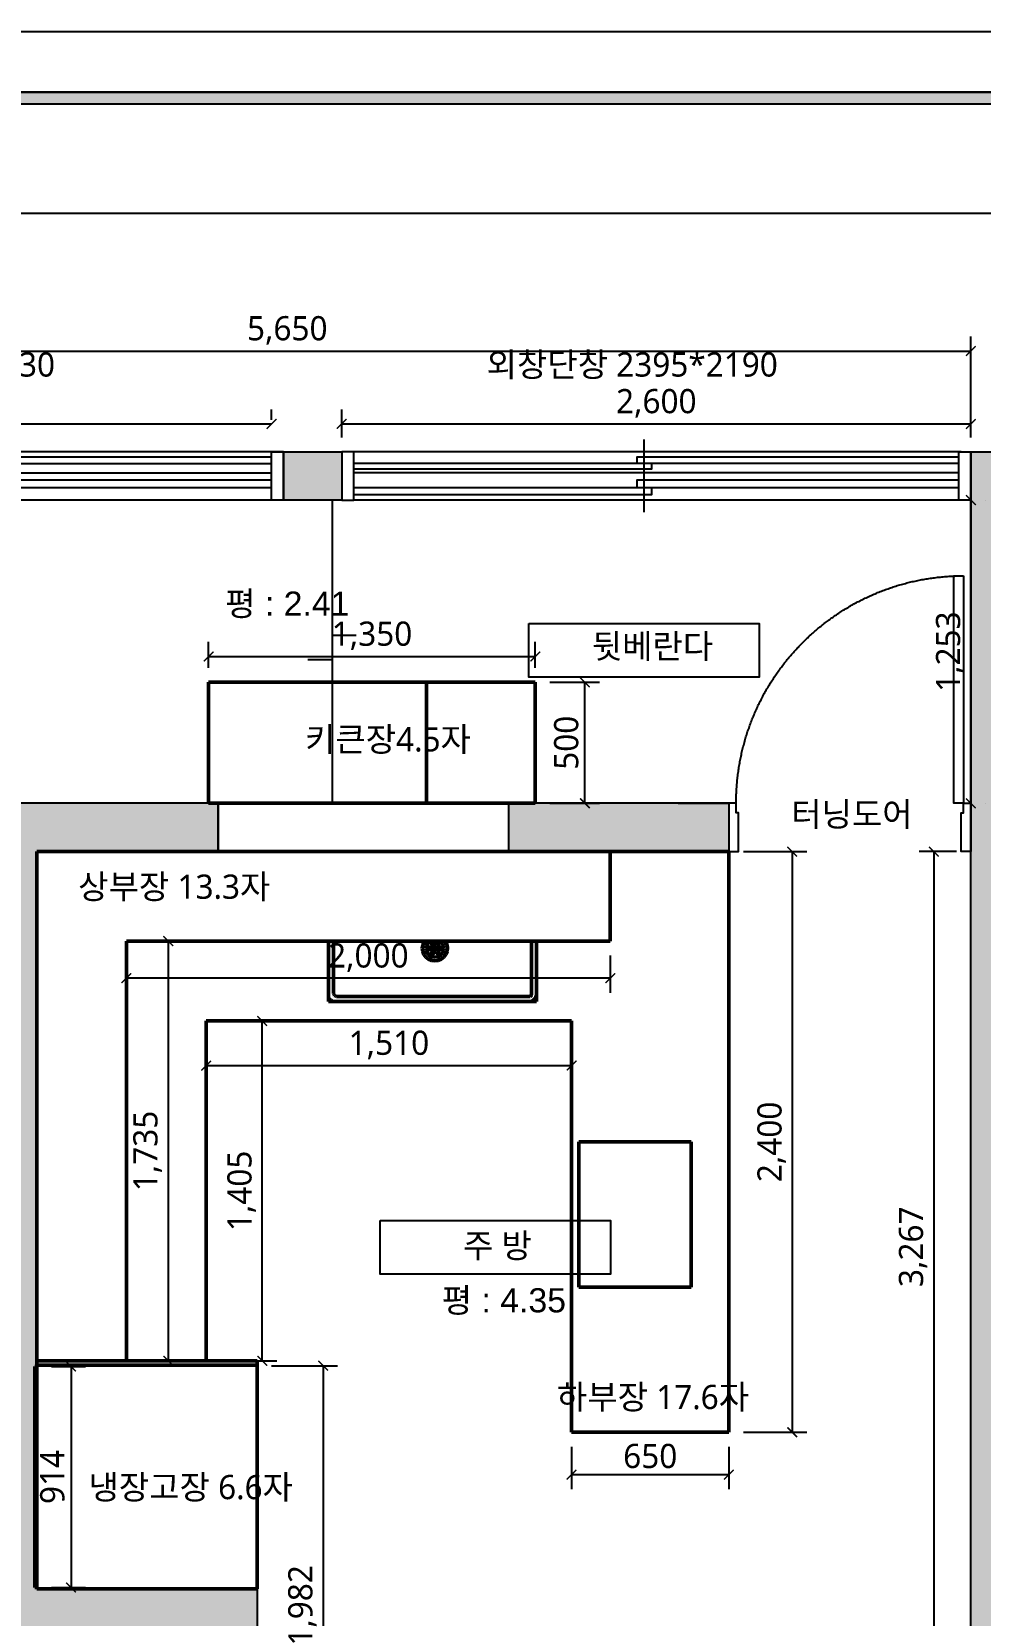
# Model space of a CAD drawing. Header units: millimetres. Extents: x 0 to 460473, y -68369 to 85219.
# Drawn here: x 223203 to 227123, y -33638 to -27091 of the extents above; entities that cross this region are included whole.
import ezdxf
from ezdxf.enums import TextEntityAlignment as Align

# ---------------------------------------------------------------- set-up
doc = ezdxf.new("R2010")
doc.units = ezdxf.units.MM
doc.header["$LTSCALE"] = 50
doc.linetypes.add('CENTER2', pattern=[28.575, 19.05, -3.175, 3.175, -3.175])
doc.linetypes.add('HIDDEN2', pattern=[0.1875, 0.125, -0.0625])
doc.layers.add('00', color=7, linetype='Continuous', lineweight=0)
for name, color, linetype in [('DIM', 7, 'Continuous'), ('FORM(YOURNAME)-11', 1, 'Continuous'), ('fur', 6, 'Continuous'), ('ha', 8, 'Continuous'), ('hid', 8, 'HIDDEN2'), ('text', 7, 'Continuous'), ('wall', 2, 'Continuous'), ('win', 4, 'Continuous')]:
    doc.layers.add(name, color=color, linetype=linetype)
doc.styles.add('N 맑은고딕', font='malgun.ttf')
doc.styles.add('NEW 맑은고딕', font='malgun.ttf')
doc.styles.get("Standard").update_dxf_attribs({"font": 'arial.ttf'})
doc.styles.add('맑은 고딕', font='malgun.ttf')
doc.dimstyles.new('DH IN40', dxfattribs={"dimscale": 40, "dimtxt": 2.5, "dimasz": 1, "dimexe": 1.5, "dimexo": 1.5, "dimtad": 1, "dimdec": 7, "dimlunit": 6, "dimtxsty": '맑은 고딕', "dimblk": 'ARCHTICK', "dimcen": 2.5, "dimclrd": 256, "dimclre": 256, "dimclrt": 256, "dimadec": 0, "dimazin": 0, "dimtfac": 1, "dimtdec": 7, "dimtix": 1, "dimtmove": 0, "dimatfit": 3, "dimldrblk": 'ARCHTICK', "dimfxl": 1, "dimtfillclr": 1, "dimlwd": -1, "dimlwe": -1, "dimarcsym": 0})

# ---------------------------------------------------------------- blocks, each defined once
blk = doc.blocks.new('FORM-PLAN')
at = {"layer": 'hid'}
h = blk.add_hatch(color=256, dxfattribs=at)
h.dxf.hatch_style = 1
h.paths.add_polyline_path([(-71444, 55115), (10556, 55115), (10556, 54915), (-71444, 54915)])
h.paths.add_polyline_path([(-71444, -2085), (10556, -2085), (10556, -2285), (-71444, -2285)])
at = {"layer": 'Defpoints', "color": 158}
blk.add_lwpolyline([(-69444, 53115), (-64, 53115), (-64, 1215), (-69444, 1215)], close=True, dxfattribs=at)
at = {"layer": 'FORM(YOURNAME)-11', "color": 250}
blk.add_lwpolyline([(-72444, -3285), (11556, -3285), (11556, 56115), (-72444, 56115)], close=True, dxfattribs=at)
at = {"layer": 'hid'}
blk.add_lwpolyline([(-71444, 55115), (10556, 55115), (10556, 54915), (-71444, 54915)], close=True, dxfattribs=at)
at = {"layer": 'hid', "color": 158}
blk.add_lwpolyline([(-71444, -2285), (10556, -2285), (10556, 55115), (-71444, 55115)], close=True, dxfattribs=at)
at = {"layer": '00', "style": 'NEW 맑은고딕'}
for tag, p in [('1', (9905, 18188)), ('2', (9905, 17544)), ('3', (9905, 16257)), ('4', (9905, 14326)), ('5', (9905, 12009)), ('6', (9905, 9757)), ('7', (9905, 7504)), ('8', (9905, 5252)), ('9', (9905, 2999)), ('10', (5655, 811)), ('11', (9905, 747)), ('12', (5655, -1441)), ('13', (9905, -1441))]:
    blk.add_attdef(tag, text='', height=520, dxfattribs=at).set_placement(p, align=Align.MIDDLE_RIGHT)
blk = doc.blocks.new('2600')
at = {"layer": 'win'}
for p, q in [((8549.2, -153771), (8549.2, -153471)), ((7239.2, -153521), (9759.2, -153521)), ((7249.2, -153608.5), (9749.2, -153608.5)), ((7249.2, -153608.5), (9749.2, -153608.5)), ((7249.2, -153721), (9749.2, -153721))]:
    blk.add_line(p, q, dxfattribs=at)
for points in [[(7199.2, -153721), (7249.2, -153721), (7249.2, -153521), (7199.2, -153521)], [(9799.2, -153721), (9749.2, -153721), (9749.2, -153521), (9799.2, -153521)]]:
    blk.add_lwpolyline(points, close=True, dxfattribs=at)
for points in [[(7249.2, -153543.5), (8579.2, -153543.5), (8579.2, -153568.5), (7249.2, -153568.5)], [(9749.2, -153568.5), (8519.2, -153568.5), (8519.2, -153593.5), (9749.2, -153593.5)], [(7249.2, -153638.5), (8579.2, -153638.5), (8579.2, -153668.5), (7249.2, -153668.5)], [(9749.2, -153668.5), (8519.2, -153668.5), (8519.2, -153698.5), (9749.2, -153698.5)]]:
    blk.add_lwpolyline(points, dxfattribs=at)
blk = doc.blocks.new('EWEDSF')
at = {"layer": 'ha', "transparency": 33554559}
h = blk.add_hatch(color=256, dxfattribs=at)
h.dxf.hatch_style = 1
h.paths.add_polyline_path([(221644, 39079.7), (221234, 39079.7), (221234, 28399.7), (221644, 28399.7), (221644, 28599.7), (221434, 28599.7), (221434, 29629.7), (222444, 29629.7), (222444, 29829.7), (221434, 29829.7), (221434, 34179.7), (222174, 34179.7), (222174, 34379.7), (221434, 34379.7), (221434, 36479.7), (222874, 36479.7), (222874, 34379.7), (222874, 34179.7), (224134, 34179.7), (224134, 34379.7), (223224, 34379.7), (223224, 37426.7), (223974, 37426.7), (223974, 37626.7), (222874, 37626.7), (222874, 36679.7), (222054, 36679.7), (222054, 37854.7), (221434, 37854.7), (221434, 38879.7), (221644, 38879.7)])
h.paths.add_polyline_path([(221434, 37754.7), (221954, 37754.7), (221954, 37454.7), (221954, 36679.7), (221434, 36679.7), (221434, 37454.7)], flags=16)
h.paths.add_polyline_path([(224484, 39079.2), (224244, 39079.2), (224244, 38879.7), (224484, 38879.7)])
h.paths.add_polyline_path([(226084, 37626.7), (225174, 37626.7), (225174, 37426.7), (226084, 37426.7)])
h = blk.add_hatch(color=256, dxfattribs=at)
h.dxf.hatch_style = 1
h.paths.add_polyline_path([(228854, 34359.7), (227259, 34359.7), (227259, 37049.7), (227259, 38269.7), (230434, 38269.7), (230434, 37049.7), (229959, 37049.7), (229959, 34359.7), (229784, 34359.7), (229784, 34159.7), (230134, 34159.7), (230134, 35199.7), (230184, 35199.7), (230184, 35399.7), (230134, 35399.7), (230134, 36849.7), (230634, 36849.7), (230634, 38469.7), (227259, 38469.7), (227259, 39079.7), (227084, 39079.7), (227084, 34159.7), (228854, 34159.7)])
blk.add_line((224444, 38879.7), (224444, 37626.7))
blk.add_lwpolyline([(224544, 38319.7), (224444, 38319.7), (224444, 38219.7), (224344, 38219.7)])
at = {"layer": 'hid', "linetype": 'ByBlock'}
blk.add_line((225874, 37626.7), (226084, 37626.7), dxfattribs=at)
at = {"layer": 'wall', "color": 2}
for p, q in [((224244, 39079.7), (221234, 39079.7)), ((227084, 34159.7), (227084, 39079.7)), ((227084, 39079.7), (227259, 39079.7)), ((224444, 38879.7), (221434, 38879.7)), ((226084, 37626.7), (222874, 37626.7)), ((223974, 37426.7), (223974, 37626.7)), ((225174, 37426.7), (225174, 37626.7)), ((226084, 37626.7), (226084, 37426.7)), ((226084, 37426.7), (223224, 37426.7)), ((223224, 34379.7), (223224, 37426.7)), ((224134, 34379.7), (223224, 34379.7)), ((224134, 34379.7), (224134, 34179.7))]:
    blk.add_line(p, q, dxfattribs=at)
blk.add_lwpolyline([(224244, 39079.2), (224484, 39079.2), (224484, 38879.7), (224244, 38879.7)], close=True, dxfattribs=at)
at = {"layer": 'win'}
blk.add_lwpolyline([(225174, 37626.7), (223974, 37626.7), (223974, 37426.7), (225174, 37426.7)], close=True, dxfattribs=at)
at = {"layer": 'fur', "xscale": -1}
for p in [(231443.2, 192600.2), (234283.2, 192600.7)]:
    blk.add_blockref('2600', p, dxfattribs=at)
blk = doc.blocks.new('*U58')
at = {"layer": 'win', "linetype": 'Continuous', "transparency": 33554687}
for points in [[(30, 1140), (30, 200), (70, 200), (70, 1140)], [(0, 200), (0, 0), (40, 0), (40, 160), (30, 160), (30, 200)], [(1000, 200), (1000, 0), (960, 0), (960, 160), (970, 160), (970, 200)]]:
    blk.add_lwpolyline(points, close=True, dxfattribs=at)
at = {"layer": 'win', "linetype": 'CENTER2', "ltscale": 20, "transparency": 33554687}
blk.add_arc((30, 200), 940, 0, 90, dxfattribs=at)
blk = doc.blocks.new('_ArchTick')
at = {"color": 0, "linetype": 'ByBlock', "const_width": 0.15}
blk.add_lwpolyline([(-0.5, -0.5), (0.5, 0.5)], dxfattribs=at)
blk = doc.blocks.new('*D361')
at = {"layer": 'Defpoints', "color": 0, "transparency": 16777216}
for p in [(227084, -28411.4), (221434, -28818.5), (227084, -28818.5)]:
    blk.add_point(p, dxfattribs=at)
at = {"layer": 'DIM', "transparency": 16777216}
for p, q in [((221434, -28758.5), (221434, -28351.4)), ((221434, -28411.4), (227084, -28411.4)), ((227084, -28758.5), (227084, -28351.4))]:
    blk.add_line(p, q, dxfattribs=at)
at = {"layer": 'DIM', "transparency": 16777216, "xscale": 40, "yscale": 40, "zscale": 40, "rotation": 180}
blk.add_blockref('_ArchTick', (221434, -28411.4), dxfattribs=at)
at = {"layer": 'DIM', "transparency": 16777216, "xscale": 40, "yscale": 40, "zscale": 40}
blk.add_blockref('_ArchTick', (227084, -28411.4), dxfattribs=at)
at = {"layer": 'DIM', "transparency": 16777216, "insert": (224259, -28326.3), "char_height": 100, "attachment_point": 5, "style": '맑은 고딕'}
blk.add_mtext('5,650', dxfattribs=at)
blk = doc.blocks.new('*D377')
at = {"layer": 'Defpoints', "color": 0, "transparency": 16777216}
for p in [(224194, -28712.6), (221644, -28756.5), (224194, -28756.5)]:
    blk.add_point(p, dxfattribs=at)
at = {"layer": 'DIM', "transparency": 16777216}
for p, q in [((221644, -28696.5), (221644, -28652.6)), ((224194, -28696.5), (224194, -28652.6)), ((221644, -28712.6), (224194, -28712.6))]:
    blk.add_line(p, q, dxfattribs=at)
at = {"layer": 'DIM', "transparency": 16777216, "xscale": 40, "yscale": 40, "zscale": 40, "rotation": 180}
blk.add_blockref('_ArchTick', (221644, -28712.6), dxfattribs=at)
at = {"layer": 'DIM', "transparency": 16777216, "xscale": 40, "yscale": 40, "zscale": 40}
blk.add_blockref('_ArchTick', (224194, -28712.6), dxfattribs=at)
at = {"layer": 'DIM', "transparency": 16777216, "insert": (222919, -28627.6), "char_height": 100, "attachment_point": 5, "style": '맑은 고딕'}
blk.add_mtext('2,550', dxfattribs=at)
blk = doc.blocks.new('*D378')
at = {"layer": 'Defpoints', "color": 0, "transparency": 16777216}
for p in [(227084, -28712.6), (224484, -28828.3), (227084, -28828.3)]:
    blk.add_point(p, dxfattribs=at)
at = {"layer": 'DIM', "transparency": 16777216}
for p, q in [((224484, -28768.3), (224484, -28652.6)), ((227084, -28768.3), (227084, -28652.6)), ((224484, -28712.6), (227084, -28712.6))]:
    blk.add_line(p, q, dxfattribs=at)
at = {"layer": 'DIM', "transparency": 16777216, "xscale": 40, "yscale": 40, "zscale": 40, "rotation": 180}
blk.add_blockref('_ArchTick', (224484, -28712.6), dxfattribs=at)
at = {"layer": 'DIM', "transparency": 16777216, "xscale": 40, "yscale": 40, "zscale": 40}
blk.add_blockref('_ArchTick', (227084, -28712.6), dxfattribs=at)
at = {"layer": 'DIM', "transparency": 16777216, "insert": (225784, -28627.6), "char_height": 100, "attachment_point": 5, "style": '맑은 고딕'}
blk.add_mtext('2,600', dxfattribs=at)
blk = doc.blocks.new('*D411')
at = {"layer": 'Defpoints', "color": 0, "transparency": 16777216}
for p in [(227084, -29027.8), (227084, -30280.8), (227084, -30280.8)]:
    blk.add_point(p, dxfattribs=at)
at = {"layer": 'DIM', "transparency": 16777216}
for p, q in [((227084, -29027.8), (227084, -30280.8)), ((227144, -29027.8), (227144, -29027.8)), ((227144, -30280.8), (227144, -30280.8))]:
    blk.add_line(p, q, dxfattribs=at)
at = {"layer": 'DIM', "transparency": 16777216, "xscale": 40, "yscale": 40, "zscale": 40}
for p, rotation in [((227084, -29027.8), 90), ((227084, -30280.8), 270)]:
    blk.add_blockref('_ArchTick', p, dxfattribs=dict(at, rotation=rotation))
at = {"layer": 'DIM', "transparency": 16777216, "insert": (226998.7, -29654.3), "char_height": 100, "attachment_point": 5, "rotation": 90, "style": '맑은 고딕'}
blk.add_mtext('1,253', dxfattribs=at)
blk = doc.blocks.new('*D424')
at = {"layer": 'Defpoints', "color": 0, "transparency": 16777216}
for p in [(225284, -29674.2), (223934, -29780.8), (225284, -29780.8)]:
    blk.add_point(p, dxfattribs=at)
at = {"layer": 'DIM', "transparency": 16777216}
for p, q in [((223934, -29720.8), (223934, -29614.2)), ((225284, -29720.8), (225284, -29614.2)), ((223934, -29674.2), (225284, -29674.2))]:
    blk.add_line(p, q, dxfattribs=at)
at = {"layer": 'DIM', "transparency": 16777216, "xscale": 40, "yscale": 40, "zscale": 40, "rotation": 180}
blk.add_blockref('_ArchTick', (223934, -29674.2), dxfattribs=at)
at = {"layer": 'DIM', "transparency": 16777216, "xscale": 40, "yscale": 40, "zscale": 40}
blk.add_blockref('_ArchTick', (225284, -29674.2), dxfattribs=at)
at = {"layer": 'DIM', "transparency": 16777216, "insert": (224609, -29588.8), "char_height": 100, "attachment_point": 5, "style": '맑은 고딕'}
blk.add_mtext('1,350', dxfattribs=at)
blk = doc.blocks.new('*D425')
at = {"layer": 'Defpoints', "color": 0, "transparency": 16777216}
for p in [(225284, -29780.8), (225488.9, -29780.8), (225284, -30280.8)]:
    blk.add_point(p, dxfattribs=at)
at = {"layer": 'DIM', "transparency": 16777216}
for p, q in [((225344, -29780.8), (225548.9, -29780.8)), ((225488.9, -30280.8), (225488.9, -29780.8)), ((225344, -30280.8), (225548.9, -30280.8))]:
    blk.add_line(p, q, dxfattribs=at)
at = {"layer": 'DIM', "transparency": 16777216, "xscale": 40, "yscale": 40, "zscale": 40}
for p, rotation in [((225488.9, -29780.8), 90), ((225488.9, -30280.8), 270)]:
    blk.add_blockref('_ArchTick', p, dxfattribs=dict(at, rotation=rotation))
at = {"layer": 'DIM', "transparency": 16777216, "insert": (225412.2, -30030.8), "char_height": 100, "attachment_point": 5, "rotation": 90, "style": '맑은 고딕'}
blk.add_mtext('500', dxfattribs=at)
blk = doc.blocks.new('*D427')
at = {"layer": 'Defpoints', "color": 0, "transparency": 16777216}
for p in [(223594, -30850.8), (225594, -30850.8), (223594, -31004)]:
    blk.add_point(p, dxfattribs=at)
at = {"layer": 'DIM', "transparency": 16777216}
for p, q in [((223594, -30910.8), (223594, -31064)), ((225594, -30910.8), (225594, -31064)), ((225594, -31004), (223594, -31004))]:
    blk.add_line(p, q, dxfattribs=at)
at = {"layer": 'DIM', "transparency": 16777216, "xscale": 40, "yscale": 40, "zscale": 40, "rotation": 180}
blk.add_blockref('_ArchTick', (223594, -31004), dxfattribs=at)
at = {"layer": 'DIM', "transparency": 16777216, "xscale": 40, "yscale": 40, "zscale": 40}
blk.add_blockref('_ArchTick', (225594, -31004), dxfattribs=at)
at = {"layer": 'DIM', "transparency": 16777216, "insert": (224594, -30919), "char_height": 100, "attachment_point": 5, "style": '맑은 고딕'}
blk.add_mtext('2,000', dxfattribs=at)
blk = doc.blocks.new('*D428')
at = {"layer": 'Defpoints', "color": 0, "transparency": 16777216}
for p in [(223594, -30850.8), (223594, -32585.8), (223766.9, -32585.8)]:
    blk.add_point(p, dxfattribs=at)
at = {"layer": 'DIM', "transparency": 16777216}
for p, q in [((223654, -30850.8), (223826.9, -30850.8)), ((223766.9, -30850.8), (223766.9, -32585.8)), ((223654, -32585.8), (223826.9, -32585.8))]:
    blk.add_line(p, q, dxfattribs=at)
at = {"layer": 'DIM', "transparency": 16777216, "xscale": 40, "yscale": 40, "zscale": 40}
for p, rotation in [((223766.9, -30850.8), 90), ((223766.9, -32585.8), 270)]:
    blk.add_blockref('_ArchTick', p, dxfattribs=dict(at, rotation=rotation))
at = {"layer": 'DIM', "transparency": 16777216, "insert": (223681.6, -31718.3), "char_height": 100, "attachment_point": 5, "rotation": 90, "style": '맑은 고딕'}
blk.add_mtext('1,735', dxfattribs=at)
blk = doc.blocks.new('*D429')
at = {"layer": 'Defpoints', "color": 0, "transparency": 16777216}
for p in [(226084, -30480.8), (226084, -32880.8), (226345.7, -32880.8)]:
    blk.add_point(p, dxfattribs=at)
at = {"layer": 'DIM', "transparency": 16777216}
for p, q in [((226144, -30480.8), (226405.7, -30480.8)), ((226345.7, -30480.8), (226345.7, -32880.8)), ((226144, -32880.8), (226405.7, -32880.8))]:
    blk.add_line(p, q, dxfattribs=at)
at = {"layer": 'DIM', "transparency": 16777216, "xscale": 40, "yscale": 40, "zscale": 40}
for p, rotation in [((226345.7, -30480.8), 90), ((226345.7, -32880.8), 270)]:
    blk.add_blockref('_ArchTick', p, dxfattribs=dict(at, rotation=rotation))
at = {"layer": 'DIM', "transparency": 16777216, "insert": (226260.7, -31680.8), "char_height": 100, "attachment_point": 5, "rotation": 90, "style": '맑은 고딕'}
blk.add_mtext('2,400', dxfattribs=at)
blk = doc.blocks.new('*D430')
at = {"layer": 'Defpoints', "color": 0, "transparency": 16777216}
for p in [(223924, -31180.8), (225434, -31180.8), (225434, -31365.2)]:
    blk.add_point(p, dxfattribs=at)
at = {"layer": 'DIM', "transparency": 16777216}
for p, q in [((223924, -31240.8), (223924, -31425.2)), ((225434, -31240.8), (225434, -31425.2)), ((223924, -31365.2), (225434, -31365.2))]:
    blk.add_line(p, q, dxfattribs=at)
at = {"layer": 'DIM', "transparency": 16777216, "xscale": 40, "yscale": 40, "zscale": 40, "rotation": 180}
blk.add_blockref('_ArchTick', (223924, -31365.2), dxfattribs=at)
at = {"layer": 'DIM', "transparency": 16777216, "xscale": 40, "yscale": 40, "zscale": 40}
blk.add_blockref('_ArchTick', (225434, -31365.2), dxfattribs=at)
at = {"layer": 'DIM', "transparency": 16777216, "insert": (224679, -31279.9), "char_height": 100, "attachment_point": 5, "style": '맑은 고딕'}
blk.add_mtext('1,510', dxfattribs=at)
blk = doc.blocks.new('*D431')
at = {"layer": 'Defpoints', "color": 0, "transparency": 16777216}
for p in [(223924, -31180.8), (224155.6, -31180.8), (223924, -32585.8)]:
    blk.add_point(p, dxfattribs=at)
at = {"layer": 'DIM', "transparency": 16777216}
for p, q in [((223984, -31180.8), (224215.6, -31180.8)), ((224155.6, -32585.8), (224155.6, -31180.8)), ((223984, -32585.8), (224215.6, -32585.8))]:
    blk.add_line(p, q, dxfattribs=at)
at = {"layer": 'DIM', "transparency": 16777216, "xscale": 40, "yscale": 40, "zscale": 40}
for p, rotation in [((224155.6, -31180.8), 90), ((224155.6, -32585.8), 270)]:
    blk.add_blockref('_ArchTick', p, dxfattribs=dict(at, rotation=rotation))
at = {"layer": 'DIM', "transparency": 16777216, "insert": (224070.3, -31883.3), "char_height": 100, "attachment_point": 5, "rotation": 90, "style": '맑은 고딕'}
blk.add_mtext('1,405', dxfattribs=at)
blk = doc.blocks.new('*D433')
at = {"layer": 'Defpoints', "color": 0, "transparency": 16777216}
for p in [(224134, -32605.8), (224134, -34587.8), (224407.1, -34587.8)]:
    blk.add_point(p, dxfattribs=at)
at = {"layer": 'DIM', "transparency": 16777216}
for p, q in [((224194, -32605.8), (224467.1, -32605.8)), ((224407.1, -32605.8), (224407.1, -34587.8)), ((224194, -34587.8), (224467.1, -34587.8))]:
    blk.add_line(p, q, dxfattribs=at)
at = {"layer": 'DIM', "transparency": 16777216, "xscale": 40, "yscale": 40, "zscale": 40}
for p, rotation in [((224407.1, -32605.8), 90), ((224407.1, -34587.8), 270)]:
    blk.add_blockref('_ArchTick', p, dxfattribs=dict(at, rotation=rotation))
at = {"layer": 'DIM', "transparency": 16777216, "insert": (224321.8, -33596.8), "char_height": 100, "attachment_point": 5, "rotation": 90, "style": '맑은 고딕'}
blk.add_mtext('1,982', dxfattribs=at)
blk = doc.blocks.new('*D468')
at = {"layer": 'Defpoints', "color": 0, "transparency": 16777216}
for p in [(227084, -30480.8), (226930.5, -33747.8), (227084, -33747.8)]:
    blk.add_point(p, dxfattribs=at)
at = {"layer": 'DIM', "transparency": 16777216}
for p, q in [((227024, -30480.8), (226870.5, -30480.8)), ((226930.5, -30480.8), (226930.5, -33747.8)), ((227024, -33747.8), (226870.5, -33747.8))]:
    blk.add_line(p, q, dxfattribs=at)
at = {"layer": 'DIM', "transparency": 16777216, "xscale": 40, "yscale": 40, "zscale": 40}
for p, rotation in [((226930.5, -30480.8), 90), ((226930.5, -33747.8), 270)]:
    blk.add_blockref('_ArchTick', p, dxfattribs=dict(at, rotation=rotation))
at = {"layer": 'DIM', "transparency": 16777216, "insert": (226845.4, -32114.3), "char_height": 100, "attachment_point": 5, "rotation": 90, "style": '맑은 고딕'}
blk.add_mtext('3,267', dxfattribs=at)
blk = doc.blocks.new('*D475')
at = {"layer": 'Defpoints', "color": 0, "transparency": 16777216}
for p in [(223224, -32608.8), (223224, -33522.8), (223365.3, -33522.8)]:
    blk.add_point(p, dxfattribs=at)
at = {"layer": 'DIM', "transparency": 16777216}
for p, q in [((223284, -32608.8), (223425.3, -32608.8)), ((223365.3, -32608.8), (223365.3, -33522.8)), ((223284, -33522.8), (223425.3, -33522.8))]:
    blk.add_line(p, q, dxfattribs=at)
at = {"layer": 'DIM', "transparency": 16777216, "xscale": 40, "yscale": 40, "zscale": 40}
for p, rotation in [((223365.3, -32608.8), 90), ((223365.3, -33522.8), 270)]:
    blk.add_blockref('_ArchTick', p, dxfattribs=dict(at, rotation=rotation))
at = {"layer": 'DIM', "transparency": 16777216, "insert": (223288.3, -33065.8), "char_height": 100, "attachment_point": 5, "rotation": 90, "style": '맑은 고딕'}
blk.add_mtext('914', dxfattribs=at)
blk = doc.blocks.new('*D507')
at = {"layer": 'Defpoints', "color": 0, "transparency": 16777216}
for p in [(225434, -32880.8), (226084, -32880.8), (226084, -33056.3)]:
    blk.add_point(p, dxfattribs=at)
at = {"layer": 'DIM', "transparency": 16777216}
for p, q in [((225434, -32940.8), (225434, -33116.3)), ((226084, -32940.8), (226084, -33116.3)), ((225434, -33056.3), (226084, -33056.3))]:
    blk.add_line(p, q, dxfattribs=at)
at = {"layer": 'DIM', "transparency": 16777216, "xscale": 40, "yscale": 40, "zscale": 40, "rotation": 180}
blk.add_blockref('_ArchTick', (225434, -33056.3), dxfattribs=at)
at = {"layer": 'DIM', "transparency": 16777216, "xscale": 40, "yscale": 40, "zscale": 40}
blk.add_blockref('_ArchTick', (226084, -33056.3), dxfattribs=at)
at = {"layer": 'DIM', "transparency": 16777216, "insert": (225759, -32979.7), "char_height": 100, "attachment_point": 5, "style": '맑은 고딕'}
blk.add_mtext('650', dxfattribs=at)

msp = doc.modelspace()

# ---------------------------------------------------------------- linework, layer by layer
at = {"layer": 'fur', "color": 40, "lineweight": 50, "true_color": 0xf8d731}
for p, q in [((223933.99868442, -30280.76328172), (223933.99868442, -29780.76328172)), ((224833.99868442, -29780.76328172), (223933.99868442, -29780.76328172)), ((224833.99868442, -29780.76328172), (225283.99868442, -29780.76328172)), ((224833.99868442, -29780.76328172), (224833.99868442, -30280.76328172)), ((225283.99868442, -29780.76328172), (225283.99868442, -30280.76328172)), ((224833.99868442, -30280.76328172), (223933.99868442, -30280.76328172)), ((225283.99868442, -30280.76328172), (224833.99868442, -30280.76328172)), ((223223.99868442, -32585.76328172), (223223.99868442, -30480.76328172)), ((225593.99868442, -30480.76328172), (223223.99868442, -30480.76328172)), ((225593.99868442, -30480.76328172), (226083.99868442, -30480.76328172)), ((225593.99868442, -30480.76328172), (225593.99868442, -30850.76328172)), ((226083.99868442, -30480.76328172), (226083.99868442, -32880.76328172)), ((224428.65934544, -30850.76328172), (223593.99868442, -30850.76328172)), ((223593.99868442, -32585.76328172), (223593.99868442, -30850.76328172)), ((224428.65934544, -31075.30787135), (224428.65934544, -30850.76328172)), ((224449.38223701, -30850.76328172), (224428.65934544, -30850.76328172)), ((224449.38223701, -30850.76328172), (224449.38223701, -31062.67889268)), ((224826.71212565, -30850.76328172), (224449.38223701, -30850.76328172)), ((224816.69890709, -30880.54611995), (224818.48683863, -30867.11916304)), ((224818.48683863, -30893.97307685), (224816.69890709, -30880.54611995)), ((224818.48683863, -30867.11916304), (224823.72878865, -30854.60723106)), ((224823.72878865, -30906.48500883), (224818.48683863, -30893.97307685)), ((224823.72878865, -30854.60723106), (224826.71212565, -30850.76328172)), ((224847.89365552, -30850.76328172), (224826.71212565, -30850.76328172)), ((224833.38767333, -30870.98853949), (224832.11498737, -30880.54611995)), ((224832.11498737, -30880.54611995), (224833.38767333, -30890.1037004)), ((224833.88625233, -30876.09945328), (224833.29413487, -30880.54611995)), ((224833.29413487, -30880.54611995), (224833.88625233, -30884.99278661)), ((224837.11899975, -30862.08229235), (224833.38767333, -30870.98853949)), ((224833.38767333, -30890.1037004), (224837.11899975, -30899.00994754)), ((224833.88625233, -30876.09945328), (224834.1810392, -30876.09945328)), ((224833.88625233, -30884.99278661), (224834.1810392, -30884.99278661)), ((224834.8616077, -30870.98853949), (224834.1810392, -30876.09945328)), ((224834.1810392, -30876.09945328), (224856.44234586, -30876.09945328)), ((224834.1810392, -30884.99278661), (224856.39006548, -30884.99278661)), ((224834.1810392, -30884.99278661), (224834.8616077, -30890.1037004)), ((224838.59293412, -30862.08229235), (224834.8616077, -30870.98853949)), ((224834.8616077, -30890.1037004), (224838.59293412, -30899.00994754)), ((224843.0546829, -30854.43432455), (224837.11899975, -30862.08229235)), ((224837.11899975, -30899.00994754), (224843.0546829, -30906.65791534)), ((224844.52861728, -30854.43432455), (224838.59293412, -30862.08229235)), ((224838.59293412, -30899.00994754), (224844.52861728, -30906.65791534)), ((224847.89365552, -30850.76328172), (224843.0546829, -30854.43432455)), ((224848.4609064, -30851.45112896), (224844.52861728, -30854.43432455)), ((224849.07280302, -30850.76328172), (224847.89365552, -30850.76328172)), ((224849.07280302, -30850.76328172), (224848.37040471, -30851.29614985)), ((224848.4609064, -30851.45112896), (224848.37040471, -30851.29614985)), ((224859.62231128, -30870.56441255), (224848.4609064, -30851.45112896)), ((224859.64845147, -30890.48306373), (224848.4609064, -30909.64111093)), ((224858.44594355, -30850.76328172), (224849.07280302, -30850.76328172)), ((224856.16043934, -30914.24275671), (224867.4384861, -30894.9297304)), ((224856.98289532, -30885.13693113), (224856.39006548, -30884.99278661)), ((224856.44234586, -30876.09945328), (224857.02617227, -30875.93671097)), ((224856.45522622, -30914.24275671), (224867.73327298, -30894.9297304)), ((224857.5483741, -30885.36440733), (224856.98289532, -30885.13693113)), ((224857.02617227, -30875.93671097), (224857.58089741, -30875.69407446)), ((224858.07458823, -30885.67042271), (224857.5483741, -30885.36440733)), ((224857.58089741, -30875.69407446), (224858.09539964, -30875.37640836)), ((224858.55045133, -30886.04853009), (224858.07458823, -30885.67042271)), ((224858.09539964, -30875.37640836), (224858.55936372, -30874.99008152)), ((224867.4384861, -30866.16250949), (224858.44594355, -30850.76328172)), ((224858.74073042, -30850.76328172), (224858.44594355, -30850.76328172)), ((224858.96593785, -30886.49076343), (224858.55045133, -30886.04853009)), ((224858.55936372, -30874.99008152), (224858.96348769, -30874.54283938)), ((224867.73327298, -30866.16250949), (224858.74073042, -30850.76328172)), ((224882.84323989, -30850.76328172), (224858.74073042, -30850.76328172)), ((224858.96348769, -30874.54283938), (224859.29966928, -30874.04364869)), ((224859.31229426, -30886.98780571), (224858.96593785, -30886.49076343)), ((224859.29966928, -30874.04364869), (224859.56116841, -30873.50251766)), ((224859.58222346, -30887.52918515), (224859.31229426, -30886.98780571)), ((224859.56116841, -30873.50251766), (224859.7427423, -30872.93029541)), ((224859.77003853, -30888.10349587), (224859.58222346, -30887.52918515)), ((224859.77992535, -30871.14353451), (224859.62231128, -30870.56441255)), ((224859.64845147, -30890.48306373), (224859.81034182, -30889.90108887)), ((224859.7427423, -30872.93029541), (224859.8407506, -30872.33845437)), ((224859.87178257, -30888.69863823), (224859.77003853, -30888.10349587)), ((224859.85322834, -30871.73886033), (224859.77992535, -30871.14353451)), ((224859.81034182, -30889.90108887), (224859.88531202, -30889.30207365)), ((224859.8407506, -30872.33845437), (224859.85322834, -30871.73886033)), ((224859.88531202, -30889.30207365), (224859.87178257, -30888.69863823)), ((224863.15121692, -30880.35133416), (224863.45753896, -30878.44049726)), ((224863.35555599, -30882.2754454), (224863.15121692, -30880.35133416)), ((224864.0566308, -30884.08170596), (224863.35555599, -30882.2754454)), ((224863.45753896, -30878.44049726), (224864.25364677, -30876.67315506)), ((224865.20666425, -30885.64702218), (224864.0566308, -30884.08170596)), ((224864.25364677, -30876.67315506), (224865.48528692, -30875.16974902)), ((224866.72728348, -30886.86472034), (224865.20666425, -30885.64702218)), ((224865.45083457, -30880.41366561), (224865.65913355, -30879.11429652)), ((224865.58978513, -30881.72206125), (224865.45083457, -30880.41366561)), ((224865.48528692, -30875.16974902), (224867.06852516, -30874.03273377)), ((224866.066516, -30882.95031843), (224865.58978513, -30881.72206125)), ((224865.65913355, -30879.11429652), (224866.20048686, -30877.91250382)), ((224866.84853875, -30884.01473346), (224866.066516, -30882.95031843)), ((224866.20048686, -30877.91250382), (224867.03800216, -30876.89018771)), ((224868.51486079, -30887.65181632), (224866.72728348, -30886.86472034)), ((224867.88255982, -30884.84276821), (224866.84853875, -30884.01473346)), ((224867.03800216, -30876.89018771), (224868.11460417, -30876.11701735)), ((224867.06852516, -30874.03273377), (224868.89546643, -30873.33959503)), ((224867.4384861, -30866.16250949), (224867.8616612, -30866.59493217)), ((224867.4384861, -30866.16250949), (224867.73327298, -30866.16250949)), ((224867.8616612, -30894.49730772), (224867.4384861, -30894.9297304)), ((224867.4384861, -30894.9297304), (224867.73327298, -30894.9297304)), ((224867.73327298, -30866.16250949), (224868.15644808, -30866.59493217)), ((224868.15644808, -30894.49730772), (224867.73327298, -30894.9297304)), ((224867.8616612, -30866.59493217), (224868.34388954, -30866.96198257)), ((224868.34388954, -30894.13025732), (224867.8616612, -30894.49730772)), ((224869.09811239, -30885.37799348), (224867.88255982, -30884.84276821)), ((224868.11460417, -30876.11701735), (224869.35692423, -30875.645683)), ((224868.15644808, -30866.59493217), (224868.63867641, -30866.96198257)), ((224868.63867641, -30894.13025732), (224868.15644808, -30894.49730772)), ((224868.34388954, -30866.96198257), (224868.87493833, -30867.25587194)), ((224868.87493833, -30893.83636795), (224868.34388954, -30894.13025732)), ((224870.44757574, -30887.95467084), (224868.51486079, -30887.65181632)), ((224868.63867641, -30866.96198257), (224869.1697252, -30867.25587194)), ((224869.1697252, -30893.83636795), (224868.63867641, -30894.13025732)), ((224868.87493833, -30867.25587194), (224869.44353882, -30867.47036401)), ((224869.44353882, -30893.62187588), (224868.87493833, -30893.83636795)), ((224868.89546643, -30873.33959503), (224870.84160769, -30873.13756905)), ((224870.41235856, -30885.58393456), (224869.09811239, -30885.37799348)), ((224869.1697252, -30867.25587194), (224869.73832569, -30867.47036401)), ((224869.73832569, -30893.62187588), (224869.1697252, -30893.83636795)), ((224869.35692423, -30875.645683), (224870.68030029, -30875.50830533)), ((224869.44353882, -30867.47036401), (224870.03762541, -30867.6009073)), ((224870.03762541, -30893.49133259), (224869.44353882, -30893.62187588)), ((224869.73832569, -30867.47036401), (224870.33241229, -30867.6009073)), ((224870.33241229, -30893.49133259), (224869.73832569, -30893.62187588)), ((224870.03762541, -30867.6009073), (224870.33241229, -30867.6009073)), ((224870.33241229, -30893.49133259), (224870.03762541, -30893.49133259)), ((224870.33241229, -30867.6009073), (224870.64459172, -30867.64473172)), ((224870.64459172, -30893.44750817), (224870.33241229, -30893.49133259)), ((224871.73573462, -30885.44655689), (224870.41235856, -30885.58393456)), ((224872.39371701, -30887.75264486), (224870.44757574, -30887.95467084)), ((224870.64459172, -30867.64473172), (224871.25155802, -30867.6009073)), ((224870.64459172, -30893.44750817), (224871.25155802, -30893.49133259)), ((224870.68030029, -30875.50830533), (224871.99454646, -30875.71424641)), ((224870.84160769, -30873.13756905), (224872.77432265, -30873.44042357)), ((224871.25155802, -30867.6009073), (224871.84564462, -30867.47036401)), ((224871.84564462, -30893.62187588), (224871.25155802, -30893.49133259)), ((224872.97805468, -30884.97522254), (224871.73573462, -30885.44655689)), ((224871.84564462, -30867.47036401), (224872.41424511, -30867.25587194)), ((224872.41424511, -30893.83636795), (224871.84564462, -30893.62187588)), ((224871.99454646, -30875.71424641), (224873.21009903, -30876.24947168)), ((224874.22065827, -30887.05950612), (224872.39371701, -30887.75264486)), ((224872.41424511, -30867.25587194), (224872.9452939, -30866.96198257)), ((224872.9452939, -30894.13025732), (224872.41424511, -30893.83636795)), ((224872.77432265, -30873.44042357), (224874.56189995, -30874.22751955)), ((224872.9452939, -30866.96198257), (224873.42752223, -30866.59493217)), ((224873.42752223, -30894.49730772), (224872.9452939, -30894.13025732)), ((224874.05465669, -30884.20205218), (224872.97805468, -30884.97522254)), ((224873.21009903, -30876.24947168), (224874.2441201, -30877.07750643)), ((224873.42752223, -30866.59493217), (224873.85069733, -30866.16250949)), ((224873.85069733, -30894.9297304), (224873.42752223, -30894.49730772)), ((224882.84323989, -30850.76328172), (224873.85069733, -30866.16250949)), ((224873.85069733, -30894.9297304), (224884.90117712, -30913.85306095)), ((224874.89217199, -30883.17973607), (224874.05465669, -30884.20205218)), ((224875.80389652, -30885.92249087), (224874.22065827, -30887.05950612)), ((224874.2441201, -30877.07750643), (224875.02614285, -30878.14192146)), ((224874.56189995, -30874.22751955), (224876.08251918, -30875.44521772)), ((224875.4335253, -30881.97794337), (224874.89217199, -30883.17973607)), ((224875.02614285, -30878.14192146), (224875.50287372, -30879.37017864)), ((224875.64182429, -30880.67857428), (224875.4335253, -30881.97794337)), ((224875.50287372, -30879.37017864), (224875.64182429, -30880.67857428)), ((224877.03553666, -30884.41908483), (224875.80389652, -30885.92249087)), ((224876.08251918, -30875.44521772), (224877.23255264, -30877.01053393)), ((224877.83164447, -30882.65174263), (224877.03553666, -30884.41908483)), ((224877.23255264, -30877.01053393), (224877.93362744, -30878.8167945)), ((224878.13796651, -30880.74090573), (224877.83164447, -30882.65174263)), ((224877.93362744, -30878.8167945), (224878.13796651, -30880.74090573)), ((224881.40387142, -30871.79016624), (224881.47884162, -30871.19115102)), ((224881.41740086, -30872.39360166), (224881.40387142, -30871.79016624)), ((224881.41817997, -30888.74668365), (224881.41323564, -30889.35024751)), ((224881.41323564, -30889.35024751), (224881.49671931, -30889.94816106)), ((224881.5191449, -30872.98874402), (224881.41740086, -30872.39360166)), ((224881.51144815, -30888.15018545), (224881.41817997, -30888.74668365)), ((224881.47884162, -30871.19115102), (224881.64073197, -30870.60917616)), ((224881.49671931, -30889.94816106), (224881.66687215, -30890.52782734)), ((224881.69107517, -30887.57332002), (224881.51144815, -30888.15018545)), ((224881.70695998, -30873.56305475), (224881.5191449, -30872.98874402)), ((224881.64073197, -30870.60917616), (224892.55677195, -30851.91606627)), ((224881.64073197, -30870.60917616), (224881.93551884, -30870.60917616)), ((224881.66687215, -30890.52782734), (224881.96165903, -30890.52782734)), ((224892.55677195, -30909.17617362), (224881.66687215, -30890.52782734)), ((224881.95327664, -30887.02824086), (224881.69107517, -30887.57332002)), ((224881.69865829, -30871.79016624), (224881.77362849, -30871.19115102)), ((224881.71218774, -30872.39360166), (224881.69865829, -30871.79016624)), ((224881.97688918, -30874.10443418), (224881.70695998, -30873.56305475)), ((224881.71296685, -30888.74668365), (224881.70802251, -30889.35024751)), ((224881.70802251, -30889.35024751), (224881.79150619, -30889.94816106)), ((224881.81393178, -30872.98874402), (224881.71218774, -30872.39360166)), ((224881.80623502, -30888.15018545), (224881.71296685, -30888.74668365)), ((224881.77362849, -30871.19115102), (224881.93551884, -30870.60917616)), ((224881.79150619, -30889.94816106), (224881.96165903, -30890.52782734)), ((224881.98586205, -30887.57332002), (224881.80623502, -30888.15018545)), ((224882.00174685, -30873.56305475), (224881.81393178, -30872.98874402)), ((224881.93551884, -30870.60917616), (224892.76105713, -30852.07104538)), ((224882.29252844, -30886.5264318), (224881.95327664, -30887.02824086)), ((224892.76105713, -30909.02119451), (224881.96165903, -30890.52782734)), ((224882.32324558, -30874.60147646), (224881.97688918, -30874.10443418)), ((224882.24806351, -30887.02824086), (224881.98586205, -30887.57332002)), ((224882.27167605, -30874.10443418), (224882.00174685, -30873.56305475)), ((224882.58731532, -30886.5264318), (224882.24806351, -30887.02824086)), ((224882.61803246, -30874.60147646), (224882.27167605, -30874.10443418)), ((224882.70168318, -30886.07846501), (224882.29252844, -30886.5264318)), ((224882.73873211, -30875.0437098), (224882.32324558, -30874.60147646)), ((224882.99647005, -30886.07846501), (224882.58731532, -30886.5264318)), ((224883.03351898, -30875.0437098), (224882.61803246, -30874.60147646)), ((224883.1721207, -30885.69377833), (224882.70168318, -30886.07846501)), ((224883.21459521, -30875.42181718), (224882.73873211, -30875.0437098)), ((224891.03723291, -30850.76328172), (224882.84323989, -30850.76328172)), ((224883.46690758, -30885.69377833), (224882.99647005, -30886.07846501)), ((224883.50938208, -30875.42181718), (224883.03351898, -30875.0437098)), ((224883.69392976, -30885.38047641), (224883.1721207, -30885.69377833)), ((224883.74080933, -30875.72783256), (224883.21459521, -30875.42181718)), ((224883.98871664, -30885.38047641), (224883.46690758, -30885.69377833)), ((224884.03559621, -30875.72783256), (224883.50938208, -30875.42181718)), ((224884.2561168, -30885.14515994), (224883.69392976, -30885.38047641)), ((224884.30628811, -30875.95530876), (224883.74080933, -30875.72783256)), ((224884.55090368, -30885.14515994), (224883.98871664, -30885.38047641)), ((224884.60107499, -30875.95530876), (224884.03559621, -30875.72783256)), ((224884.84683758, -30884.99278661), (224884.2561168, -30885.14515994)), ((224884.89911795, -30876.09945328), (224884.30628811, -30875.95530876)), ((224885.14162446, -30884.99278661), (224884.55090368, -30885.14515994)), ((224885.19390483, -30876.09945328), (224884.60107499, -30875.95530876)), ((224884.84683758, -30884.99278661), (224885.14162446, -30884.99278661)), ((224885.19390483, -30876.09945328), (224884.89911795, -30876.09945328)), ((224885.14162446, -30884.99278661), (224906.22378361, -30884.99278661)), ((224906.22378361, -30876.09945328), (224885.19390483, -30876.09945328)), ((224892.55677195, -30851.91606627), (224891.03723291, -30850.76328172)), ((224911.62918904, -30850.76328172), (224891.03723291, -30850.76328172)), ((224892.76105713, -30852.07104538), (224892.55677195, -30851.91606627)), ((224895.87620553, -30854.43432455), (224892.76105713, -30852.07104538)), ((224901.81188869, -30862.08229235), (224895.87620553, -30854.43432455)), ((224895.87620553, -30906.65791534), (224901.81188869, -30899.00994754)), ((224905.54321511, -30870.98853949), (224901.81188869, -30862.08229235)), ((224901.81188869, -30899.00994754), (224905.54321511, -30890.1037004)), ((224906.22378361, -30876.09945328), (224905.54321511, -30870.98853949)), ((224905.54321511, -30890.1037004), (224906.22378361, -30884.99278661)), ((224906.81590106, -30880.54611995), (224906.22378361, -30876.09945328)), ((224906.22378361, -30884.99278661), (224906.81590106, -30880.54611995)), ((224911.62918904, -30850.76328172), (224914.61252604, -30854.60723106)), ((224911.66139129, -30850.76328172), (224911.62918904, -30850.76328172)), ((224911.66139129, -30850.76328172), (224914.64472829, -30854.60723106)), ((225267.93645388, -30850.76328172), (224911.66139129, -30850.76328172)), ((224914.61252604, -30854.60723106), (224919.85447606, -30867.11916304)), ((224919.85447606, -30893.97307685), (224914.61252604, -30906.48500883)), ((224914.64472829, -30854.60723106), (224919.88667831, -30867.11916304)), ((224919.88667831, -30893.97307685), (224914.64472829, -30906.48500883)), ((224919.85447606, -30867.11916304), (224921.64240759, -30880.54611995)), ((224921.64240759, -30880.54611995), (224919.85447606, -30893.97307685)), ((224919.88667831, -30867.11916304), (224921.67460984, -30880.54611995)), ((224921.67460984, -30880.54611995), (224919.88667831, -30893.97307685)), ((225267.93645388, -31070.48563113), (225267.93645388, -30850.76328172)), ((225267.93645388, -30850.76328172), (225288.65934544, -30850.76328172)), ((225288.65934544, -30850.76328172), (225288.65934544, -31069.98655039)), ((225288.65934544, -30850.76328172), (225593.99868442, -30850.76328172)), ((224832.06752692, -30917.2292484), (224823.72878865, -30906.48500883)), ((224842.93478222, -30925.47359339), (224832.06752692, -30917.2292484)), ((224855.58996905, -30930.65620531), (224842.93478222, -30925.47359339)), ((224843.0546829, -30906.65791534), (224850.79021579, -30912.52640744)), ((224844.52861728, -30906.65791534), (224848.4609064, -30909.64111093)), ((224848.4609064, -30909.64111093), (224848.37040471, -30909.79609004)), ((224848.37040471, -30909.79609004), (224851.9693633, -30912.52640744)), ((224850.79021579, -30912.52640744), (224859.79843464, -30916.21549579)), ((224851.9693633, -30912.52640744), (224856.16043934, -30914.24275671)), ((224869.17065734, -30932.42389772), (224855.58996905, -30930.65620531)), ((224856.16043934, -30914.24275671), (224856.45522622, -30914.24275671)), ((224856.45522622, -30914.24275671), (224861.27236902, -30916.21549579)), ((224859.79843464, -30916.21549579), (224869.46544422, -30917.47377513)), ((224861.27236902, -30916.21549579), (224870.2024114, -30917.37784985)), ((224869.2028596, -30932.42389772), (224869.17065734, -30932.42389772)), ((224882.75134563, -30930.65620531), (224869.2028596, -30932.42389772)), ((224869.46544422, -30917.47377513), (224870.2024114, -30917.37784985)), ((224870.2024114, -30917.37784985), (224879.13245379, -30916.21549579)), ((224879.13245379, -30916.21549579), (224884.90117712, -30913.85306095)), ((224882.78354789, -30930.65620531), (224882.75134563, -30930.65620531)), ((224895.40653246, -30925.47359339), (224882.78354789, -30930.65620531)), ((224884.90117712, -30913.85306095), (224888.14067264, -30912.52640744)), ((224888.14067264, -30912.52640744), (224892.55677195, -30909.17617362)), ((224892.55677195, -30909.17617362), (224892.76105713, -30909.02119451)), ((224892.76105713, -30909.02119451), (224895.87620553, -30906.65791534)), ((224895.43873472, -30925.47359339), (224895.40653246, -30925.47359339)), ((224906.27378776, -30917.2292484), (224895.43873472, -30925.47359339)), ((224914.61252604, -30906.48500883), (224906.27378776, -30917.2292484)), ((224906.30599002, -30917.2292484), (224906.27378776, -30917.2292484)), ((224914.64472829, -30906.48500883), (224906.30599002, -30917.2292484)), ((224428.65934544, -31100.76328172), (224428.65934544, -31075.30787135)), ((224428.87712001, -31078.63046914), (224428.65934544, -31075.30787135)), ((224428.65934544, -31100.76328172), (224428.65934544, -31075.30787135)), ((224429.52671752, -31081.89621636), (224428.87712001, -31078.63046914)), ((224430.59702318, -31085.04923516), (224429.52671752, -31081.89621636)), ((224432.06972377, -31088.03557654), (224430.59702318, -31085.04923516)), ((224433.91962097, -31090.80414334), (224432.06972377, -31088.03557654)), ((224436.11506252, -31093.30756464), (224433.91962097, -31090.80414334)), ((224438.61848382, -31095.5030062), (224436.11506252, -31093.30756464)), ((224441.38705063, -31097.35290339), (224438.61848382, -31095.5030062)), ((224449.38223701, -31062.67889268), (224449.53314918, -31064.98136748)), ((224449.53314918, -31064.98136748), (224449.98330354, -31067.24444629)), ((224449.98330354, -31067.24444629), (224450.72499784, -31069.42940722)), ((224450.72499784, -31069.42940722), (224451.74554146, -31071.49886498)), ((224451.74554146, -31071.49886498), (224453.02747264, -31073.41741056)), ((224453.02747264, -31073.41741056), (224454.54885716, -31075.15221712)), ((224454.54885716, -31075.15221712), (224456.28366372, -31076.67360165)), ((224456.28366372, -31076.67360165), (224458.20220931, -31077.95553282)), ((224458.20220931, -31077.95553282), (224460.27166706, -31078.97607645)), ((224460.27166706, -31078.97607645), (224462.45662799, -31079.71777074)), ((224462.45662799, -31079.71777074), (224464.71970681, -31080.1679251)), ((224464.71970681, -31080.1679251), (224467.02218161, -31080.31883728)), ((224467.02218161, -31080.31883728), (225258.10324773, -31080.31883728)), ((225259.38673869, -31080.23471283), (225258.10324773, -31080.31883728)), ((225260.64826876, -31079.9837789), (225259.38673869, -31080.23471283)), ((225261.86625281, -31079.57032903), (225260.64826876, -31079.9837789)), ((225263.01985081, -31079.00143745), (225261.86625281, -31079.57032903)), ((225264.08932436, -31078.28683807), (225263.01985081, -31079.00143745)), ((225265.05637448, -31077.43875788), (225264.08932436, -31078.28683807)), ((225265.90445467, -31076.47170776), (225265.05637448, -31077.43875788)), ((225266.61905405, -31075.4022342), (225265.90445467, -31076.47170776)), ((225267.18794563, -31074.24863621), (225266.61905405, -31075.4022342)), ((225267.6013955, -31073.03065216), (225267.18794563, -31074.24863621)), ((225267.85232943, -31071.76912209), (225267.6013955, -31073.03065216)), ((225267.93645388, -31070.48563113), (225267.85232943, -31071.76912209)), ((225273.27097869, -31096.63998157), (225276.61829997, -31094.40337299)), ((225276.61829997, -31094.40337299), (225279.64504845, -31091.74898582)), ((225279.64504845, -31091.74898582), (225282.29943563, -31088.72223733)), ((225282.29943563, -31088.72223733), (225284.5360442, -31085.37491605)), ((225284.5360442, -31085.37491605), (225286.31660518, -31081.76429557)), ((225286.31660518, -31081.76429557), (225287.61065267, -31077.9521546)), ((225287.61065267, -31077.9521546), (225288.39604515, -31074.00371994)), ((225288.39604515, -31074.00371994), (225288.65934544, -31069.98655039)), ((225288.65934544, -31069.98655039), (225288.65934544, -31100.76328172)), ((224454.11475581, -31100.76328172), (224428.65934544, -31100.76328172)), ((224444.373392, -31098.82560398), (224441.38705063, -31097.35290339)), ((224447.52641081, -31099.89590964), (224444.373392, -31098.82560398)), ((224450.79215802, -31100.54550716), (224447.52641081, -31099.89590964)), ((224454.11475581, -31100.76328172), (224450.79215802, -31100.54550716)), ((225257.88261303, -31100.76328172), (224454.11475581, -31100.76328172)), ((225257.88261303, -31100.76328172), (225261.89978258, -31100.49998252)), ((225288.65934544, -31100.76328172), (225257.88261303, -31100.76328172)), ((225261.89978258, -31100.49998252), (225265.84821724, -31099.71459003)), ((225265.84821724, -31099.71459003), (225269.66035821, -31098.42054254)), ((225269.66035821, -31098.42054254), (225273.27097869, -31096.63998157)), ((223923.99868442, -31180.76328172), (223923.99868442, -32585.76328172)), ((225433.99868442, -31180.76328172), (223923.99868442, -31180.76328172)), ((225433.99868442, -32880.76328172), (225433.99868442, -31180.76328172)), ((225463.79624741, -31680.7632817), (225927.89624741, -31680.7632817)), ((225463.79624741, -32280.7632817), (225463.79624741, -31680.7632817)), ((225927.89624741, -31680.7632817), (225927.89624741, -32280.7632817)), ((225927.89624741, -32280.7632817), (225463.79624741, -32280.7632817)), ((223223.99868442, -32585.76328172), (223593.99868442, -32585.76328172)), ((223223.99868442, -32585.76328172), (223223.99868442, -32603.76328172)), ((223923.99868442, -32585.76328172), (223593.99868442, -32585.76328172)), ((224133.99868442, -32585.76328172), (223923.99868442, -32585.76328172)), ((224133.99868442, -32603.76328172), (224133.99868442, -32585.76328172)), ((223215.99868442, -32608.76328172), (223223.99868442, -32608.76328172)), ((223215.99868442, -33522.76328172), (223215.99868442, -32608.76328172)), ((223223.99868442, -32603.76328172), (224133.99868442, -32603.76328172)), ((223223.99868442, -32603.76328172), (223223.99868442, -32608.76328172)), ((223223.99868442, -32608.76328172), (223223.99868442, -33522.76328172)), ((224133.99868442, -33527.76328172), (224133.99868442, -32603.76328172)), ((226083.99868442, -32880.76328172), (225433.99868442, -32880.76328172)), ((223223.99868442, -33522.76328172), (223215.99868442, -33522.76328172)), ((223223.99868442, -33522.76328172), (223223.99868442, -33527.76328172)), ((223223.99868442, -33527.76328172), (224133.99868442, -33527.76328172))]:
    msp.add_line(p, q, dxfattribs=at)
at = {"layer": 'text'}
for points in [[(225256.55828522, -29538.32710323), (226208.58939198, -29538.32710323), (226208.58939198, -29759.41057983), (225256.55828522, -29759.41057983)], [(224642.57685505, -32005.98067213), (225594.60796182, -32005.98067213), (225594.60796182, -32227.06414873), (224642.57685505, -32227.06414873)]]:
    msp.add_lwpolyline(points, close=True, dxfattribs=at)

# ---------------------------------------------------------------- block references
at = {"xscale": 0.2500000000000001, "yscale": 0.2500000000000001, "zscale": 0.2500000000000001}
msp.add_blockref('FORM-PLAN', (235991.00267181, -41120.09862638), dxfattribs=at)
at = {"layer": 'ha'}
msp.add_blockref('EWEDSF', (0, -67907.45838072), dxfattribs=at)
at = {"layer": 'win', "linetype": 'Continuous', "xscale": -1}
msp.add_blockref('*U58', (227083.99870454, -30480.76327949), dxfattribs=at)

# ---------------------------------------------------------------- texts
at = {"layer": '00', "color": 7}
for s, p in [('평 : 2.41', (224258.99868442, -29454.38150361)), ('평 : 4.35', (225153.99868442, -32334.26328172))]:
    msp.add_text(s, height=100, dxfattribs=at).set_placement(p, align=Align.MIDDLE)
at = {"layer": 'text', "char_height": 100, "style": 'N 맑은고딕'}
for s, heights, insert, attachment_point in [('외창단창 2395*1230', [0], (222095.49562225, -28417.122109), 1), ('외창단창 2395*2190', [0], (225082.59234356, -28417.122109), 1), ('뒷베란다', [0], (226019.2437898, -29581.7754238), 3), ('키큰장4.5자', [0], (224332.22893226, -29966.65822019), 1), ('터닝도어', [131.04619565], (226341.34065133, -30275.969461), 1), ('상부장 13.3자', [131.04619565], (223394.86399523, -30575.6076594), 1), ('주 방', [0], (225127.64945737, -32114.95209053), 5), ('하부장 17.6자', [131.04619565], (225373.19327282, -32685.2797311), 1), ('냉장고장 6.6자', [131.04619565], (223437.33531873, -33057.70569829), 1)]:
    msp.add_mtext_dynamic_manual_height_columns(s, width=2503.2681092748, gutter_width=500, heights=heights, dxfattribs=dict(at, insert=insert, attachment_point=attachment_point))

# ---------------------------------------------------------------- dimensions: what is measured, and where the dimension line sits
at = {"layer": 'DIM'}
for base, p1, p2, picture, middle in [((227083.9986844184, -28411.3645478343), (221433.9986844184, -28818.5358785426), (227083.9986844184, -28818.5358785426), '*D361', (224258.9986844184, -28326.3102000082)), ((224193.9986844184, -28712.6288328337), (221643.9986844184, -28756.5276778039), (224193.9986844184, -28756.5276778039), '*D377', (222918.9986844184, -28627.5744850077)), ((227083.9986844184, -28712.6288328337), (224483.9986844184, -28828.2628063408), (227083.9986844184, -28828.2628063408), '*D378', (225783.9986844184, -28627.5744850077)), ((225283.9986844184, -29674.1758550805), (223933.9986844184, -29780.76328172), (225283.9986844184, -29780.76328172), '*D424', (224608.9986844184, -29588.849768124)), ((223593.9986844184, -31004.0473278542), (225593.9986844184, -30850.76328172), (223593.9986844184, -30850.76328172), '*D427', (224593.9986844184, -30918.9929800281)), ((225433.9986844184, -31365.1894317817), (223923.9986844184, -31180.76328172), (225433.9986844184, -31180.76328172), '*D430', (224678.9986844184, -31279.8633448251)), ((226083.9986844184, -33056.3439542829), (225433.9986844184, -32880.76328172), (226083.9986844184, -32880.76328172), '*D507', (225758.9986844184, -32979.679552109))]:
    dim = msp.add_linear_dim(base=base, p1=p1, p2=p2, dimstyle='DH IN40', dxfattribs=at)
    dim.commit()
    dim.dimension.update_dxf_attribs({"geometry": picture, "text_midpoint": middle})
for base, p1, p2, picture, middle in [((227083.9986844187, -30280.76328172), (227083.9986844184, -29027.76328172), (227083.9986844184, -30280.76328172), '*D411', (226998.6725974621, -29654.2632817201)), ((225488.9045108362, -29780.76328172), (225283.9986844184, -30280.76328172), (225283.9986844184, -29780.76328172), '*D425', (225412.2401086623, -30030.7632817201)), ((226345.7445344399, -32880.76328172), (226083.9986844184, -30480.76328172), (226083.9986844184, -32880.76328172), '*D429', (226260.6901866137, -31680.7632817201)), ((226930.489102777, -33747.76328172), (227083.9986844184, -30480.76328172), (227083.9986844184, -33747.76328172), '*D468', (226845.4347549508, -32114.2632817201)), ((223766.879776853, -32585.76328172), (223593.9986844184, -30850.76328172), (223593.9986844184, -32585.76328172), '*D428', (223681.5536898964, -31718.2632817201)), ((224155.5764090734, -31180.76328172), (223923.9986844184, -32585.76328172), (223923.9986844184, -31180.76328172), '*D431', (224070.2503221169, -31883.2632817201)), ((223365.2609188086, -33522.76328172), (223223.9986844184, -32608.76328172), (223223.9986844184, -33522.76328172), '*D475', (223288.3247775042, -33065.7632817201)), ((224407.1017036105, -34587.76328172), (224133.9986844184, -32605.76328172), (224133.9986844184, -34587.76328172), '*D433', (224321.7756166539, -33596.7632817201))]:
    dim = msp.add_linear_dim(base=base, p1=p1, p2=p2, angle=90, dimstyle='DH IN40', dxfattribs=at)
    dim.commit()
    dim.dimension.update_dxf_attribs({"geometry": picture, "text_midpoint": middle})

doc.saveas('drawing.dxf')
